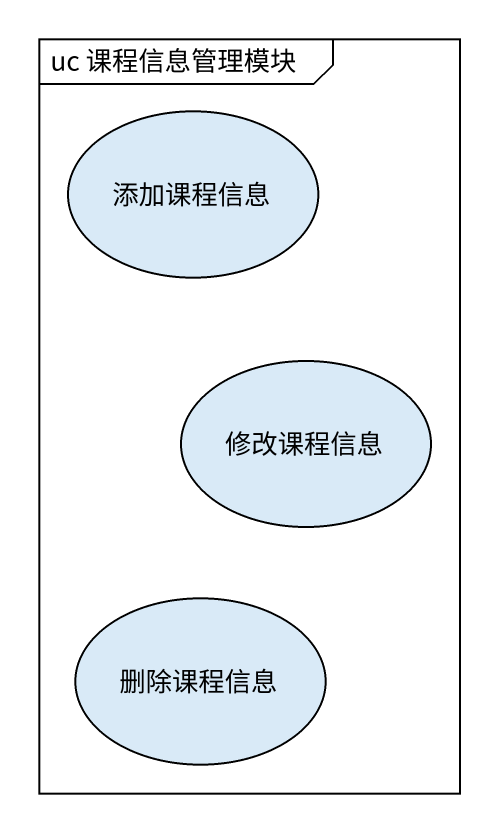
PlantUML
@startuml
mainframe uc 课程信息管理模块
usecase 添加课程信息
usecase 修改课程信息
usecase 删除课程信息
@enduml
